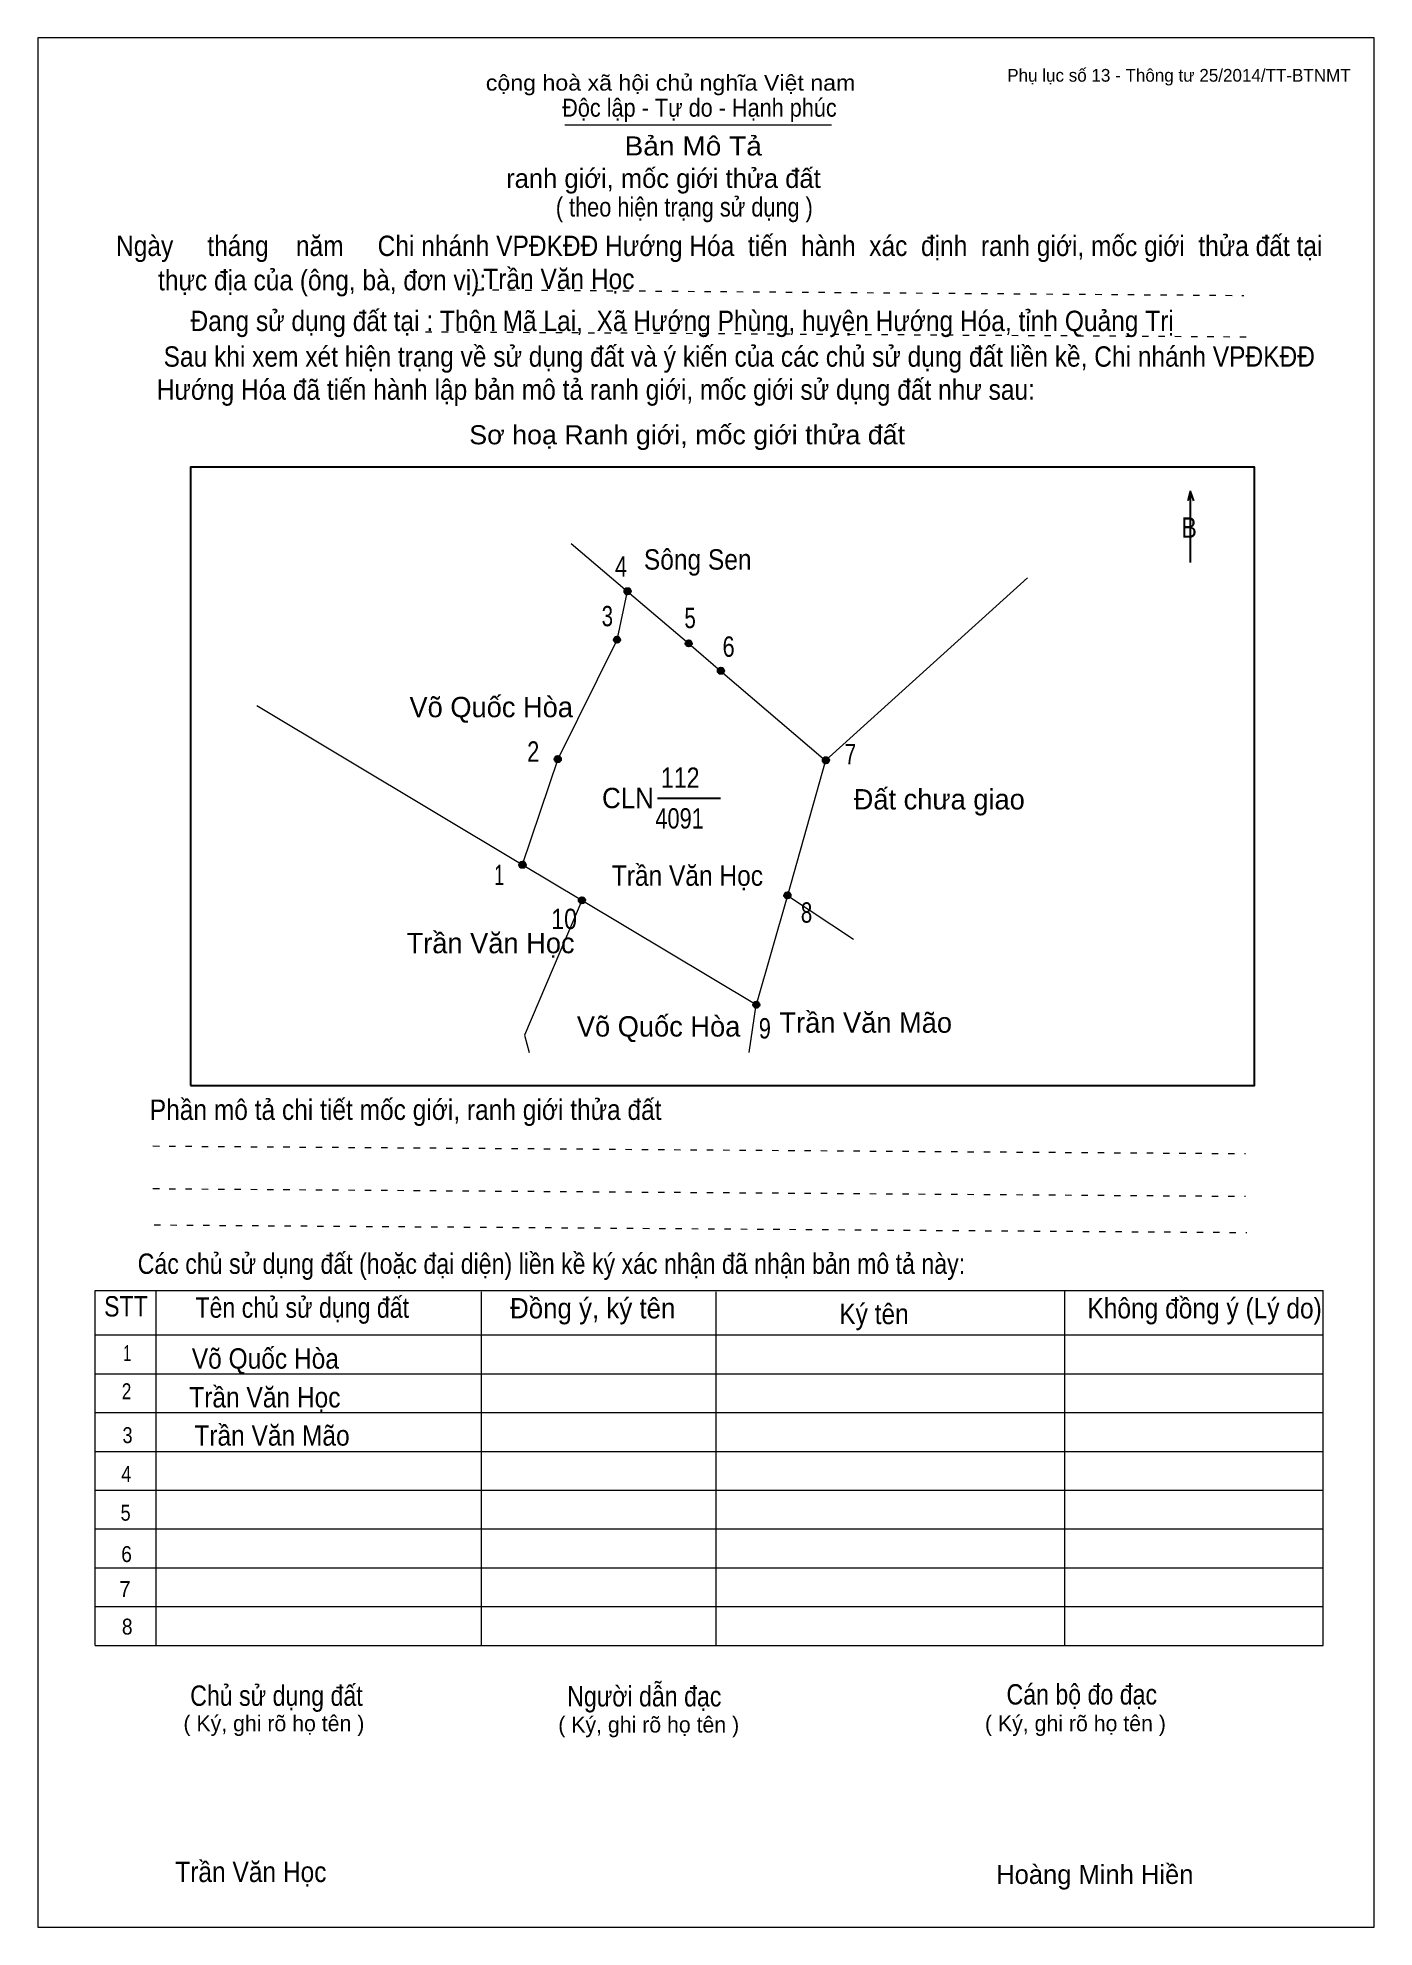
# Model space of a CAD drawing. Header units: centimetres. Extents: x 0 to 21, y 0 to 29.7.
import ezdxf
from ezdxf.enums import TextEntityAlignment as Align

# ---------------------------------------------------------------- set-up
doc = ezdxf.new("R2010")
doc.units = ezdxf.units.CM
doc.header["$LTSCALE"] = 0.13
doc.linetypes.add('DOTTED', pattern=[1.5, 0.3, -1.2])
for name, color, linetype, lineweight in [('1', 7, 'Continuous', 13), ('32', 7, 'Continuous', 25), ('33', 7, 'Continuous', 25), ('6', 7, 'Continuous', 13), ('62', 7, 'Continuous', 13)]:
    doc.layers.add(name, color=color, linetype=linetype, lineweight=lineweight)
doc.layers.add('34', color=7, linetype='Continuous')
doc.layers.add('63', color=7, linetype='Continuous')

msp = doc.modelspace()

# ---------------------------------------------------------------- hatches: boundary and pattern name
at = {"layer": '32'}
for points in [[(9.3167, 21.0003, 1), (9.2167, 21.0003, 1)], [(9.151, 20.2385, 1), (9.051, 20.2385, 1)], [(10.2785, 20.1809, 1), (10.1785, 20.1809, 1)], [(10.7846, 19.7499, 1), (10.6846, 19.7499, 1)], [(8.2203, 18.3616, 1), (8.1203, 18.3616, 1)], [(12.4337, 18.3435, 1), (12.3337, 18.3435, 1)], [(7.6663, 16.7009, 1), (7.5663, 16.7009, 1)], [(8.6002, 16.1417, 1), (8.5002, 16.1417, 1)], [(11.8298, 16.22, 1), (11.7298, 16.22, 1)], [(11.3412, 14.5003, 1), (11.2412, 14.5003, 1)]]:
    msp.add_hatch(color=256, dxfattribs=at).paths.add_polyline_path(points)

# ---------------------------------------------------------------- linework, layer by layer
at = {"layer": '1'}
msp.add_lwpolyline([(21, 0), (21, 29.7), (0, 29.7), (0, 0)], close=True, dxfattribs=at)
at = {"layer": '32'}
for centre in [(9.2667, 21.0003), (9.101, 20.2385), (10.2285, 20.1809), (10.7346, 19.7499), (8.1703, 18.3616), (12.3837, 18.3435), (7.6163, 16.7009), (8.5502, 16.1417), (11.7798, 16.22), (11.2912, 14.5003)]:
    msp.add_circle(centre, 0.05, dxfattribs=at)
at = {"layer": '33'}
msp.add_line((9.74, 17.75), (10.73, 17.75), dxfattribs=at)
at = {"layer": '6'}
for p, q in [((8.38, 21.75), (9.26, 21)), ((11.78, 16.22), (12.82, 15.53)), ((11.18, 13.75), (11.29, 14.5))]:
    msp.add_line(p, q, dxfattribs=at)
for points in [[(10.73, 19.75), (12.38, 18.34), (15.55, 21.21)], [(9.26, 21), (9.1, 20.23), (8.17, 18.36), (7.61, 16.7)], [(9.26, 21), (10.23, 20.18), (10.73, 19.75)], [(11.29, 14.5), (8.55, 16.14), (7.61, 16.7), (3.44, 19.2)], [(12.38, 18.34), (11.78, 16.22), (11.29, 14.5)], [(8.55, 16.14), (7.65, 14.02), (7.72, 13.75)]]:
    msp.add_lwpolyline(points, dxfattribs=at)
at = {"layer": '62'}
for p, q in [((8.28, 28.33), (12.47, 28.33)), ((0.9, 10.01), (20.2, 10.01)), ((0.9, 4.43), (0.9, 10.01)), ((1.86, 4.43), (1.86, 10.01)), ((6.97, 4.43), (6.97, 9.99)), ((10.66, 4.43), (10.66, 9.99)), ((16.14, 4.43), (16.14, 10.01)), ((20.2, 4.43), (20.2, 10.01)), ((0.9, 9.31), (20.2, 9.31)), ((0.9, 8.7), (20.2, 8.7)), ((0.9, 8.09), (20.2, 8.09)), ((0.9, 7.48), (20.2, 7.48)), ((0.9, 6.87), (20.2, 6.87)), ((0.9, 6.26), (20.2, 6.26)), ((0.9, 5.65), (20.2, 5.65)), ((0.9, 5.04), (20.2, 5.04)), ((0.9, 4.43), (20.2, 4.43))]:
    msp.add_line(p, q, dxfattribs=at)
at = {"layer": '62', "linetype": 'DOTTED'}
for p, q in [((6.89, 25.74), (18.95, 25.65)), ((6.09, 25.08), (19.04, 25)), ((1.81, 12.28), (18.98, 12.16)), ((1.81, 11.61), (18.98, 11.49)), ((1.83, 11.04), (19, 10.92))]:
    msp.add_line(p, q, dxfattribs=at)
at = {"layer": '62', "lineweight": 25}
for p, q in [((18.11, 22.58), (18.11, 21.45)), ((18.11, 22.57), (18.07, 22.42)), ((18.11, 22.57), (18.16, 22.42))]:
    msp.add_line(p, q, dxfattribs=at)
msp.add_lwpolyline([(2.4, 13.23), (19.12, 13.23), (19.12, 22.95), (2.4, 22.95)], close=True, dxfattribs=at)

# ---------------------------------------------------------------- texts
at = {"layer": '32'}
for s, width, p in [('4', 0.8, (9.165, 21.23)), ('3', 0.75, (8.95, 20.45)), ('5', 0.75, (10.25, 20.42)), ('6', 0.8, (10.855, 19.97)), ('2', 0.8, (7.785, 18.32)), ('7', 0.75, (12.77, 18.28)), ('1', 0.65, (7.25, 16.38)), ('8', 0.75, (12.08, 15.79)), ('10', 0.85, (8.27, 15.69)), ('9', 0.8, (11.425, 13.97))]:
    msp.add_text(s, height=0.32, dxfattribs=dict(at, width=width)).set_placement(p, align=Align.CENTER)
at = {"layer": '33'}
for s, width, p in [('Sông Sen', 0.9, (10.37, 21.34)), ('112', 0.85, (10.095, 17.91)), ('4091', 0.8, (10.085, 17.27))]:
    msp.add_text(s, height=0.32, dxfattribs=dict(at, width=width)).set_placement(p, align=Align.CENTER)
for s, p in [('Võ Quốc Hòa', (7.125, 19.02)), ('Đất chưa giao', (14.165, 17.57)), ('Trần Văn Học', (7.115, 15.31)), ('Võ Quốc Hòa', (9.755, 14)), ('Trần Văn Mão', (13.01, 14.06))]:
    msp.add_text(s, height=0.32, dxfattribs=at).set_placement(p, align=Align.CENTER)
at = {"layer": '33', "width": 0.95}
msp.add_text('CLN', height=0.32, dxfattribs=at).set_placement((9.68, 17.59), align=Align.RIGHT)
at = {"layer": '34', "width": 0.9}
for s, p in [('Trần Văn Học', (7, 25.75)), ('Trần Văn Học', (9.02, 16.37)), ('Võ Quốc Hòa', (2.42, 8.78)), ('Trần Văn Học', (2.38, 8.17)), ('Trần Văn Mão', (2.46, 7.57)), ('Trần Văn Học', (2.16, 0.71))]:
    msp.add_text(s, height=0.32, dxfattribs=at).set_placement(p)
at = {"layer": '62'}
for s, height, width, p in [('cộng hoà xã hội chủ nghĩa Việt nam', 0.2474, 1.1, (7.04, 28.87)), ('Độc lập - Tự do - Hạnh phúc', 0.2828, 0.9, (8.24, 28.46)), ('Bản Mô Tả', 0.3, 1.1, (9.22, 27.85)), ('( theo hiện trạng sử dụng )', 0.3, 0.85, (8.14, 26.89)), ('Ngày     tháng    năm     Chi nhánh VPĐKĐĐ Hướng Hóa  tiến  hành  xác  định  ranh giới, mốc giới  thửa đất tại ', 0.32, 0.9, (1.23, 26.27)), ('thực địa của (ông, bà, đơn vị): ', 0.32, 0.9, (1.89, 25.73)), ('Đang sử dụng đất tại : Thôn Mã Lai,  Xã Hướng Phùng, huyện Hướng Hóa, tỉnh Quảng Trị', 0.32, 0.9, (2.4, 25.09)), (' Sau khi xem xét hiện trạng về sử dụng đất và ý kiến của các chủ sử dụng đất liền kề, Chi nhánh VPĐKĐĐ ', 0.32, 0.9, (1.87, 24.53)), ('Hướng Hóa đã tiến hành lập bản mô tả ranh giới, mốc giới sử dụng đất như sau:', 0.32, 0.9, (1.87, 24.01)), ('Sơ hoạ Ranh giới, mốc giới thửa đất', 0.3, 1.05, (6.78, 23.31)), ('B', 0.32, 0.85, (17.97, 21.84)), ('Phần mô tả chi tiết mốc giới, ranh giới thửa đất ', 0.32, 0.9, (1.76, 12.69)), ('Các chủ sử dụng đất (hoặc đại diện) liền kề ký xác nhận đã nhận bản mô tả này:', 0.32, 0.85, (1.57, 10.27))]:
    msp.add_text(s, height=height, dxfattribs=dict(at, width=width)).set_placement(p)
msp.add_text('ranh giới, mốc giới thửa đất', height=0.3, dxfattribs=at).set_placement((7.36, 27.34))
for s, height, width, p in [('STT', 0.32, 0.85, (1.385, 9.6)), ('Tên chủ sử dụng đất', 0.32, 0.85, (4.155, 9.58)), ('Đồng ý, ký tên', 0.32, 0.95, (8.72, 9.57)), ('Ký tên', 0.32, 0.9, (13.14, 9.48)), ('Không đồng ý (Lý do)', 0.32, 0.9, (18.335, 9.57)), ('1', 0.25, 0.7, (1.405, 8.9)), ('2', 0.25, 0.8, (1.395, 8.3)), ('3', 0.25, 0.85, (1.41, 7.61)), ('4', 0.25, 0.85, (1.39, 7)), ('5', 0.25, 0.85, (1.38, 6.39)), ('6', 0.25, 0.9, (1.395, 5.74)), ('7', 0.25, 0.95, (1.37, 5.19)), ('8', 0.25, 0.9, (1.405, 4.6)), ('Người dẫn đạc', 0.32, 0.85, (9.53, 3.47)), ('Chủ sử dụng đất', 0.32, 0.85, (3.75, 3.48)), ('Cán bộ đo đạc', 0.32, 0.85, (16.405, 3.5))]:
    msp.add_text(s, height=height, dxfattribs=dict(at, width=width)).set_placement(p, align=Align.CENTER)
for p in [(3.71, 3.08), (9.6, 3.06), (16.305, 3.08)]:
    msp.add_text('( Ký, ghi rõ họ tên )', height=0.25, dxfattribs=at).set_placement(p, align=Align.CENTER)
at = {"layer": '63'}
msp.add_text('Phụ lục số 13 - Thông tư 25/2014/TT-BTNMT', height=0.2, dxfattribs=at).set_placement((20.63, 29.01), align=Align.RIGHT)
msp.add_text('Hoàng Minh Hiền', height=0.3, dxfattribs=at).set_placement((16.61, 0.68), align=Align.CENTER)

doc.saveas('drawing.dxf')
